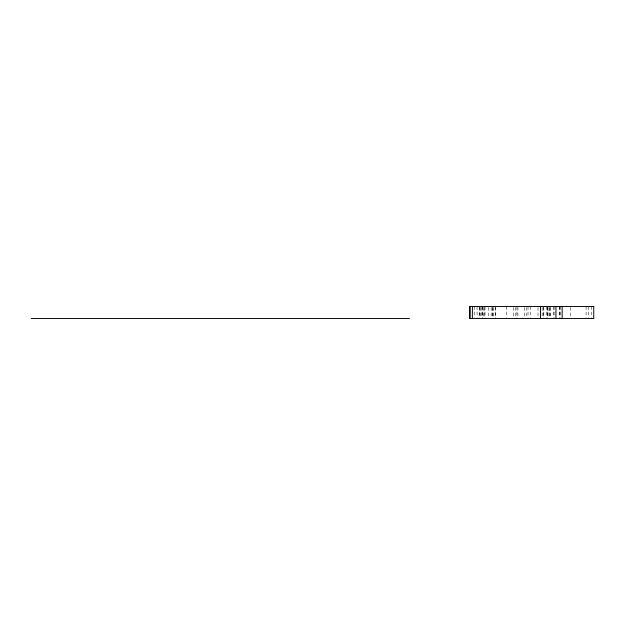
<?xml version="1.0" encoding="UTF-8"?>
<svg xmlns="http://www.w3.org/2000/svg" width="625" height="625" viewBox="0 0 625 625"><rect width="100%" height="100%" fill="white"/><g stroke="black" fill="none" stroke-linecap="round" stroke-linejoin="round"><path stroke-width="0.47" stroke-dasharray="3.12 2.34" d="M591.227 306.492L591.227 317.578M588.609 306.492L588.609 317.578M586.094 306.492L586.094 317.578M570.367 307.422L570.367 317.578M560.086 306.492L560.086 317.578M559.945 306.492L559.945 317.578M559.633 306.492L559.633 317.578M554.117 306.492L554.117 317.578M553.422 306.492L553.422 317.578M550.578 307.422L550.578 317.578M549.961 307.422L549.961 317.578M549.352 307.422L549.352 317.578M548.055 307.422L548.055 317.578M547.516 306.492L547.516 317.578M547.445 307.422L547.445 317.578M546.75 306.492L546.75 317.578M543.828 306.492L543.828 317.578M543.219 307.422L543.219 317.578M542.148 307.422L542.148 317.578M538.008 307.422L538.008 317.578M530.336 306.492L530.336 317.578M528.031 306.492L528.031 317.578M526.805 307.422L526.805 317.578M524.281 307.422L524.281 317.578M517.906 307.422L517.906 317.578M516.914 306.492L516.914 317.578M515.766 307.422L515.766 317.578M513.242 307.422L513.242 317.578M506.789 306.492L506.789 317.578M495.68 306.492L495.75 317.578M495.367 307.422L495.367 317.578M493.227 307.422L493.227 317.578M492.844 307.422L492.844 317.578M492.766 307.422L492.766 317.578M491.148 307.422L491.148 317.578M488.625 307.422L488.625 317.578M485.016 306.492L485.016 317.578M484.555 307.422L484.555 317.578M483.258 307.422L483.258 317.578M482.492 306.492L482.492 317.578M482.031 306.492L482.031 317.578M481.953 307.422L481.953 317.578M480.648 307.422L480.648 317.578M479.648 307.422L479.648 317.578M479.57 306.492L479.57 317.578M477.047 306.492L477.125 317.578M474.43 306.492L474.43 317.578"/><path stroke-width="0.94" d="M31.25 318.508L409.477 318.508M562.156 306.492L562.156 318.508M555.945 306.492L555.945 318.508M540.531 306.492L540.531 318.508M472.438 306.492L472.359 318.508M469.914 306.492L469.914 318.508M469.836 306.492L469.836 318.508M593.75 306.492L469.531 306.492L469.531 318.508L593.75 318.508L593.75 306.492"/></g></svg>
